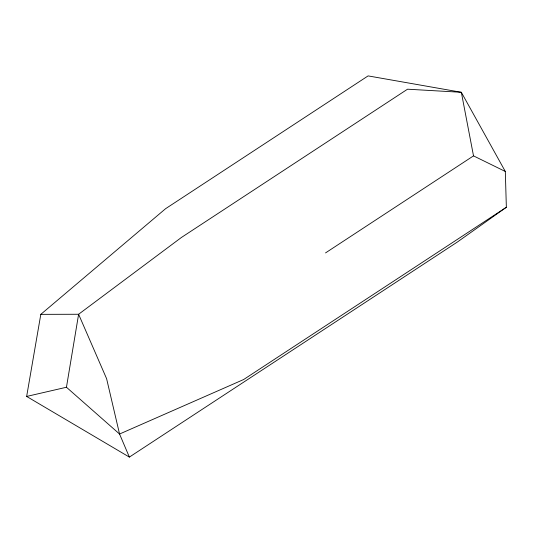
<?xml version="1.0" encoding="UTF-8"?>
<svg xmlns="http://www.w3.org/2000/svg" width="533" height="533" viewBox="0 0 533 533"><rect width="100%" height="100%" fill="white"/><g stroke="black" fill="none" stroke-linecap="round" stroke-linejoin="round"><path stroke-width="0.8" d="M129.372 457.101L119.552 434.029L66.452 387.251L78.611 314.263L181.36 237.511L407.538 89.198L461.338 92.289L505.317 171.479L506.35 207.27L457.254 242.102L129.372 457.101L26.65 396.439L40.814 314.35L165.623 208.669L368.103 75.899L461.338 92.289L473.511 155.876L505.317 171.479M325.523 252.915L473.511 155.876M506.35 207.27L243.641 379.529L119.552 434.029L106.607 378.697L78.611 314.263L40.814 314.35M26.65 396.439L66.452 387.251"/></g></svg>
